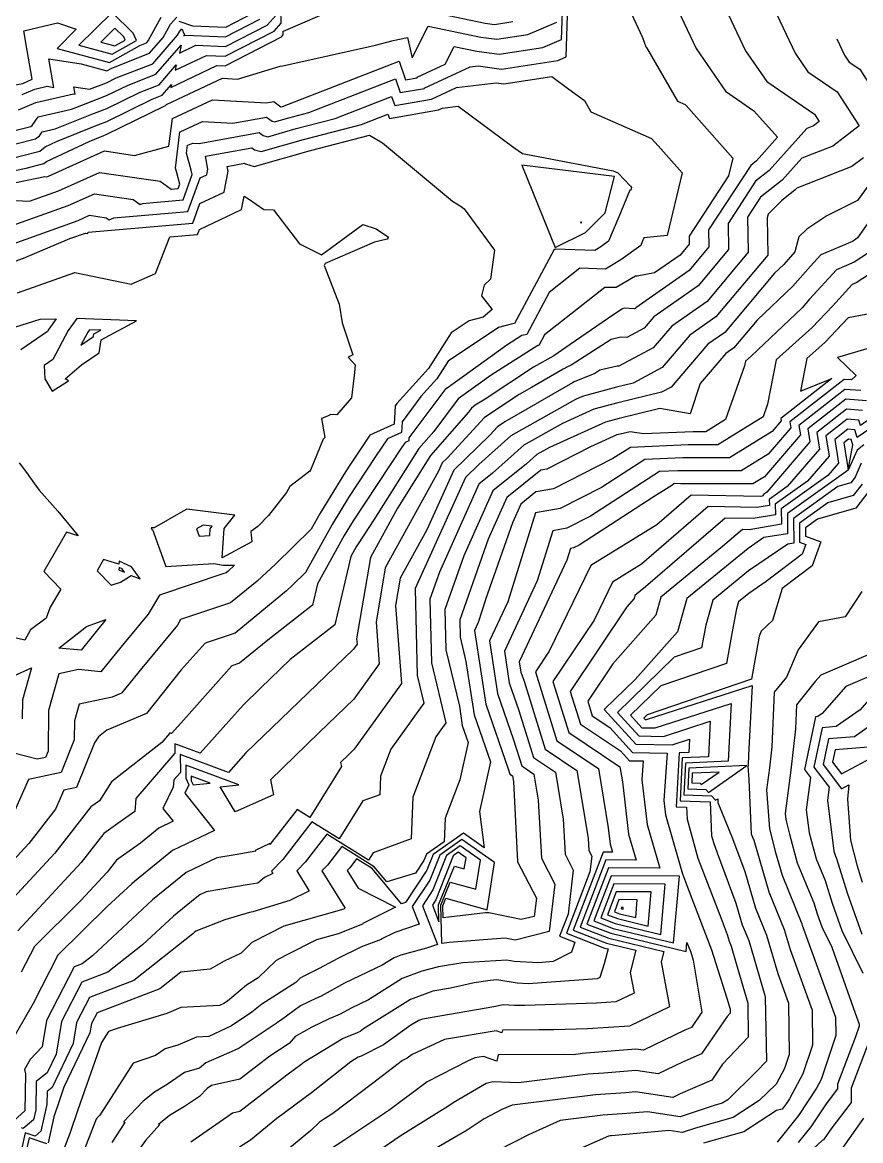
# Model space of a CAD drawing. Header units: metres. Extents: x 706150 to 707002, y 953723 to 954386.
# Drawn here: x 706434.2 to 706557.2, y 953989.9 to 954154 of the extents above; entities that cross this region are included whole.
import ezdxf

# ---------------------------------------------------------------- set-up
doc = ezdxf.new("R2010")
doc.units = ezdxf.units.M

msp = doc.modelspace()

# ---------------------------------------------------------------- linework, layer by layer
at = {"layer": 'CONTOUR_100'}
msp.add_polyline3d([(706561.7685, 954062.6232, 100), (706551.405, 954058.2179, 100), (706550.5706, 954057.2578, 100), (706547.8033, 954053.8657, 100), (706547.647, 954050.3299, 100), (706546.9767, 954044.2333, 100), (706546.1691, 954037.8825, 100), (706546.2286, 954037.0297, 100), (706546.7811, 954034.8606, 100), (706547.9088, 954030.6529, 100), (706550.3371, 954024.7748, 100), (706550.8376, 954023.1822, 100), (706551.5177, 954021.2676, 100), (706553.0011, 954018.2649, 100), (706556.4252, 954008.6036, 100), (706557.01, 954006.9936, 100), (706557.0138, 954006.7005, 100), (706556.4831, 954005.1174, 100), (706553.8096, 953998.1691, 100), (706553.8076, 953997.4944, 100), (706552.1462, 953995.2964, 100), (706549.9097, 953991.9233, 100), (706548.0526, 953989.6063, 100)], dxfattribs=at)
at = {"layer": 'CONTOUR_101'}
for points in [[(706561.6572, 954059.3621, 101), (706555.0309, 954056.5454, 101), (706551.5598, 954052.5515, 101), (706550.9507, 954052.1207, 101), (706550.5917, 954052.092, 101), (706548.9671, 954044.345, 101), (706549.8554, 954043.1767, 101), (706549.2212, 954038.4285, 101), (706549.6594, 954035.0623, 101), (706550.6879, 954031.2247, 101), (706552.0028, 954028.0417, 101), (706553.0457, 954024.7233, 101), (706554.4628, 954020.734, 101), (706557.5537, 954014.4775, 101)], [(706558.4445, 954004.3902, 101), (706555.8345, 953997.6069, 101), (706555.8283, 953995.4779, 101), (706552.8715, 953991.5661, 101), (706551.7857, 953990.0286, 101), (706551.5962, 953989.9221, 101), (706550.2465, 953988.6708, 101)]]:
    msp.add_polyline3d(points, dxfattribs=at)
at = {"layer": 'CONTOUR_102'}
for points in [[(706558.6568, 954054.873, 102), (706557.1433, 954053.1316, 102), (706553.6272, 954050.6442, 102), (706551.5544, 954050.4786, 102), (706550.3438, 954044.7055, 102), (706552.5949, 954041.7445, 102), (706552.3397, 954039.8336, 102), (706553.3094, 954032.3847, 102), (706553.467, 954031.7965, 102), (706553.6685, 954031.3087, 102), (706555.2537, 954026.2645, 102), (706557.4078, 954020.2003, 102)], [(706557.66, 953993.1688, 102), (706553.7986, 953987.7011, 102)]]:
    msp.add_polyline3d(points, dxfattribs=at)
at = {"layer": 'CONTOUR_103'}
msp.add_polyline3d([(706561.2102, 954052.6386, 103), (706556.3037, 954049.1677, 103), (706552.5171, 954048.8653, 103), (706551.7204, 954045.0661, 103), (706554.4298, 954041.5023, 103), (706555.5127, 954042.0797, 103), (706555.2764, 954040.0089, 103), (706555.7506, 954033.9934, 103), (706556.6541, 954030.3759, 103), (706557.4618, 954027.8057, 103)], dxfattribs=at)
at = {"layer": 'CONTOUR_104'}
msp.add_polyline3d([(706558.9803, 954047.6912, 104), (706553.4798, 954047.2519, 104), (706553.097, 954045.4266, 104), (706554.3988, 954043.7144, 104), (706558.7983, 954046.0605, 104)], dxfattribs=at)
at = {"layer": 'CONTOUR_74'}
for points in [[(706432.3286, 954109.0324, 74), (706436.817, 954110.4165, 74), (706439.1748, 954110.4892, 74), (706438.0781, 954108.9606, 74)], [(706438.0781, 954108.9606, 74), (706437.8912, 954108.6099, 74), (706433.9632, 954105.9397, 74)], [(706433.7147, 954089.332, 74), (706434.7925, 954087.9237, 74), (706435.9648, 954086.2495, 74), (706436.6831, 954085.3404, 74), (706439.4266, 954082.2784, 74), (706442.38, 954078.6521, 74), (706440.6966, 954079.1615, 74), (706437.3295, 954073.3954, 74), (706439.8622, 954070.8278, 74), (706438.2918, 954068.1851, 74), (706437.6768, 954066.5407, 74), (706435.3726, 954064.8531, 74), (706434.574, 954063.3214, 74), (706430.8693, 954064.1867, 74)], [(706439.5306, 954062.1771, 74), (706441.5811, 954063.7396, 74), (706443.5957, 954065.3557, 74), (706446.4606, 954066.3484, 74), (706442.8148, 954061.8514, 74), (706439.5306, 954062.1771, 74)], [(706432.9713, 954058.0747, 74), (706435.5475, 954059.2649, 74), (706434.2093, 954054.5897, 74), (706434.1882, 954051.7992, 74)]]:
    msp.add_polyline3d(points, dxfattribs=at)
at = {"layer": 'CONTOUR_75'}
for points in [[(706433.4945, 954114.2829, 75), (706441.9226, 954117.2684, 75), (706450.1682, 954115.5538, 75), (706453.7153, 954117.1437, 75), (706455.8407, 954122.4895, 75), (706459.9131, 954122.8412, 75), (706460.1885, 954123.5963, 75), (706466.3747, 954126.5382, 75), (706466.3792, 954126.5432, 75), (706466.7405, 954128.4941, 75), (706467.4082, 954128.0791, 75), (706469.6445, 954126.5068, 75), (706471.055, 954126.4698, 75), (706474.8493, 954121.4936, 75), (706478.0863, 954119.8827, 75), (706484.1599, 954124.3105, 75), (706486.1251, 954123.6681, 75), (706487.9336, 954122.4639, 75), (706487.7136, 954122.1693, 75), (706485.8798, 954121.7165, 75), (706478.6471, 954118.6, 75), (706478.4959, 954118.303, 75), (706480.7009, 954112.6108, 75), (706481.1259, 954109.878, 75), (706482.6782, 954105.1807, 75), (706482.0251, 954104.8505, 75), (706483.0433, 954103.7348, 75), (706482.9364, 954102.6278, 75), (706482.4904, 954098.8974, 75), (706480.3578, 954096.3959, 75), (706479.4779, 954096.4214, 75), (706478.9736, 954096.2129, 75), (706478.077, 954095.8627, 75), (706478.6057, 954093.0542, 75), (706478.3348, 954092.8018, 75), (706476.4939, 954088.2706, 75), (706476.4118, 954088.1448, 75), (706476.4135, 954088.141, 75), (706476.3992, 954088.1275, 75), (706476.3888, 954088.1279, 75), (706473.4626, 954085.8994, 75), (706472.9417, 954084.9807, 75), (706470.3184, 954081.6209, 75), (706468.7576, 954080.0034, 75), (706467.73, 954079.2977, 75), (706467.8799, 954077.7725, 75), (706463.4996, 954075.3893, 75), (706463.7923, 954079.7098, 75), (706465.4051, 954081.6682, 75), (706458.3288, 954082.5567, 75), (706457.7777, 954082.2443, 75), (706453.5208, 954079.7963, 75), (706453.1067, 954079.8307, 75), (706453.1911, 954079.55, 75), (706453.2624, 954079.5768, 75), (706453.283, 954079.5466, 75), (706455.262, 954074.1275, 75), (706462.298, 954074.5828, 75), (706463.6463, 954074.327, 75), (706465.3353, 954074.337, 75), (706464.3855, 954073.4474, 75), (706464.1016, 954073.2138, 75), (706463.7698, 954073.1045, 75), (706454.326, 954069.9132, 75), (706452.6711, 954067.1542, 75), (706448.637, 954062.2931, 75), (706445.7126, 954058.6859, 75), (706442.4163, 954059.0128, 75), (706439.5635, 954058.4106, 75), (706438.0243, 954053.0331, 75), (706437.9788, 954047.0211, 75), (706437.6144, 954046.121, 75), (706436.3854, 954045.8549, 75), (706432.9637, 954046.7531, 75)], [(706440.9329, 954108.7456, 75), (706438.6783, 954104.5154, 75), (706437.3956, 954103.6434, 75), (706437.4818, 954101.6902, 75), (706438.5632, 954099.8906, 75), (706440.9681, 954101.3789, 75), (706440.4983, 954101.6825, 75), (706442.8789, 954103.7138, 75), (706445.4699, 954105.4965, 75), (706445.7694, 954107.3824, 75), (706450.9292, 954110.1659, 75), (706442.2015, 954110.5138, 75), (706440.9329, 954108.7456, 75)], [(706445.1678, 954073.5278, 75), (706447.2498, 954071.4171, 75), (706448.6109, 954071.8555, 75), (706450.1676, 954072.8066, 75), (706451.4856, 954072.3113, 75), (706450.2051, 954074.078, 75), (706448.3963, 954074.9078, 75), (706448.3389, 954074.4876, 75), (706446.1203, 954075.159, 75), (706445.1678, 954073.5278, 75)]]:
    msp.add_polyline3d(points, dxfattribs=at)
at = {"layer": 'CONTOUR_76'}
for points in [[(706427.6507, 954116.9851, 76), (706434.3736, 954119.3872, 76), (706441.1891, 954122.2552, 76), (706443.4437, 954123.0538, 76), (706443.6873, 954123.0032, 76), (706443.7922, 954123.0501, 76), (706443.855, 954123.2081, 76), (706459.202, 954124.5335, 76), (706460.2399, 954127.379, 76), (706463.8125, 954129.078, 76), (706463.831, 954129.0989, 76), (706464.393, 954132.1338, 76), (706464.2638, 954132.8372, 76), (706466.8245, 954133.3045, 76), (706466.9632, 954133.2011, 76), (706468.2422, 954132.8515, 76), (706476.5011, 954135.1997, 76), (706485.1668, 954137.4376, 76), (706487.0519, 954136.3076, 76), (706497.3214, 954127.7289, 76), (706498.6061, 954126.979, 76), (706499.0456, 954126.6302, 76), (706503.4682, 954120.5452, 76), (706502.8834, 954116.2803, 76), (706501.9749, 954115.4343, 76), (706501.5749, 954113.8446, 76), (706503.1504, 954111.857, 76), (706501.8316, 954110.719, 76), (706499.762, 954110.1954, 76), (706497.1417, 954108.4432, 76), (706493.822, 954103.2017, 76), (706489.1673, 954098.071, 76), (706488.9122, 954097.7303, 76), (706488.7712, 954095.0395, 76), (706485.2175, 954093.4132, 76), (706482.1847, 954088.8685, 76), (706481.3699, 954087.6368, 76), (706477.8826, 954081.9439, 76), (706476.5881, 954079.5966, 76), (706471.3409, 954074.5026, 76), (706468.6764, 954072.0069, 76), (706464.7612, 954068.7861, 76), (706460.1864, 954067.2798, 76), (706457.4308, 954066.3486, 76), (706456.948, 954065.5436, 76), (706451.7197, 954059.2435, 76), (706448.772, 954055.5612, 76), (706447.3769, 954054.9699, 76), (706442.5474, 954053.9505, 76), (706441.8393, 954051.4764, 76), (706441.8184, 954048.7105, 76), (706439.8798, 954043.922, 76), (706435.0978, 954042.887, 76), (706431.9432, 954035.7036, 76)], [(706443.7877, 954108.5306, 76), (706442.7658, 954106.6132, 76), (706444.6525, 954107.9113, 76), (706444.7096, 954108.2708, 76), (706445.6931, 954108.8013, 76), (706444.0295, 954108.8677, 76), (706443.7877, 954108.5306, 76)], [(706462.079, 954080.0411, 76), (706460.7362, 954080.2097, 76), (706460.6316, 954080.1504, 76), (706459.7722, 954079.6562, 76), (706460.1542, 954078.6102, 76), (706461.708, 954078.7107, 76), (706461.7729, 954079.6695, 76), (706462.079, 954080.0411, 76)], [(706448.3841, 954073.9835, 76), (706448.3369, 954073.6377, 76), (706449.1666, 954073.3259, 76), (706448.8423, 954073.7733, 76), (706448.3841, 954073.9835, 76)]]:
    msp.add_polyline3d(points, dxfattribs=at)
at = {"layer": 'CONTOUR_77'}
for points in [[(706430.1893, 954120.5727, 77), (706442.3728, 954124.9258, 77), (706444.0483, 954125.6774, 77), (706446.5051, 954125.3141, 77), (706446.9572, 954124.9944, 77), (706447.6079, 954125.2859, 77), (706458.4909, 954126.2257, 77), (706460.2912, 954131.1617, 77), (706461.2503, 954131.6179, 77), (706461.2828, 954131.6546, 77), (706461.431, 954132.455, 77), (706461.0876, 954134.3242, 77), (706467.8928, 954135.5662, 77), (706468.2613, 954135.2915, 77), (706469.2239, 954135.0284, 77), (706475.4394, 954136.7956, 77), (706483.9471, 954138.9927, 77), (706487.8435, 954140.5116, 77), (706488.0558, 954139.8918, 77), (706495.2891, 954141.1325, 77), (706495.2876, 954141.1359, 77), (706495.8768, 954141.4102, 77), (706498.1369, 954141.6679, 77), (706506.344, 954135.6351, 77), (706507.5757, 954134.7286, 77), (706520.911, 954132.1972, 77), (706521.572, 954131.9046, 77), (706523.4269, 954129.9547, 77), (706523.5875, 954129.7733, 77), (706523.4877, 954129.3511, 77), (706523.3303, 954129.3359, 77), (706521.7345, 954125.4284, 77), (706520.2422, 954121.8715, 77), (706519.0944, 954121.035, 77), (706518.2282, 954120.5151, 77), (706512.378, 954120.6795, 77), (706512.1908, 954120.5321, 77), (706506.4308, 954109.8169, 77), (706505.9202, 954109.6882, 77), (706504.0875, 954109.2245, 77), (706496.7089, 954104.2907, 77), (706495.0375, 954101.6517, 77), (706492.6939, 954099.0685, 77), (706489.9206, 954095.3637, 77), (706489.8394, 954093.8141, 77), (706487.7927, 954092.8775, 77), (706486.0462, 954090.2601, 77), (706482.0684, 954084.247, 77), (706479.6541, 954080.3058, 77), (706475.7614, 954073.2469, 77), (706473.9082, 954071.4479, 77), (706472.9672, 954070.5665, 77), (706465.4208, 954064.3585, 77), (706461.0183, 954062.9089, 77), (706457.5277, 954058.9843, 77), (706452.4011, 954052.5799, 77), (706446.5747, 954050.1108, 77), (706445.3748, 954049.17, 77), (706444.8006, 954048.2825, 77), (706442.1451, 954041.7231, 77), (706440.2987, 954041.3235, 77), (706439.0806, 954038.5498, 77), (706435.1447, 954033.4902, 77), (706431.1391, 954029.1637, 77)], [(706521.1133, 954131.3567, 77), (706507.5212, 954133.0333, 77), (706512.3833, 954120.9547, 77), (706516.8278, 954123.167, 77), (706519.7332, 954126.0577, 77), (706521.1133, 954131.3567, 77)]]:
    msp.add_polyline3d(points, dxfattribs=at)
at = {"layer": 'CONTOUR_78'}
for points in [[(706432.728, 954124.1603, 78), (706440.926, 954127.0894, 78), (706444.7908, 954128.8231, 78), (706450.4578, 954127.985, 78), (706451.5008, 954127.2476, 78), (706451.855, 954127.4063, 78), (706457.7797, 954127.9179, 78), (706459.1395, 954131.6462, 78), (706458.9694, 954132.2949, 78), (706458.303, 954134.7813, 78), (706458.4519, 954135.9571, 78), (706458.478, 954135.9433, 78), (706459.1945, 954136.2759, 78), (706460.1566, 954136.2211, 78), (706468.9611, 954137.8278, 78), (706469.5595, 954137.3819, 78), (706470.2056, 954137.2052, 78), (706474.3778, 954138.3915, 78), (706480.0885, 954139.8663, 78), (706488.3902, 954143.1024, 78), (706488.8425, 954141.7818, 78), (706494.2427, 954142.7082, 78), (706494.2336, 954142.7292, 78), (706497.8912, 954144.4318, 78), (706503.7103, 954145.0954, 78), (706504.859, 954144.942, 78), (706511.9059, 954146.0217, 78), (706514.4183, 954144.1755, 78), (706516.6772, 954142.5214, 78), (706517.6474, 954140.8484, 78), (706526.5292, 954136.9164, 78), (706527.5205, 954135.8743, 78), (706531.0203, 954131.9208, 78), (706528.8453, 954122.7215, 78), (706525.4151, 954122.389, 78), (706525.1719, 954121.7936, 78), (706524.9445, 954121.2515, 78), (706522.011, 954119.1134, 78), (706519.7968, 954117.7845, 78), (706516.0361, 954117.8902, 78), (706511.5138, 954114.3299, 78), (706508.2206, 954108.2037, 78), (706507.4814, 954108.0174, 78), (706505.2947, 954106.6331, 78), (706496.5624, 954100.3296, 78), (706496.2761, 954100.1381, 78), (706496.253, 954100.1017, 78), (706496.2206, 954100.066, 78), (706490.929, 954092.9972, 78), (706490.9076, 954092.5887, 78), (706490.368, 954092.3418, 78), (706489.9076, 954091.6518, 78), (706482.7669, 954080.8572, 78), (706481.4256, 954078.6676, 78), (706477.5294, 954071.6024, 78), (706476.7911, 954068.4747, 78), (706470.2152, 954063.3323, 78), (706466.0805, 954059.9308, 78), (706464.9439, 954059.5566, 78), (706457.8993, 954051.6361, 78), (706456.0812, 954049.6117, 78), (706455.773, 954049.7257, 78), (706455.7735, 954049.6109, 78), (706454.658, 954048.3126, 78), (706447.3008, 954042.5442, 78), (706445.4995, 954039.7599, 78), (706444.2674, 954038.8885, 78), (706438.9773, 954032.0881, 78), (706431.6085, 954024.1289, 78)], [(706516.2701, 954124.663, 78), (706516.1036, 954124.6835, 78), (706516.1631, 954124.5356, 78), (706516.2176, 954124.5627, 78), (706516.2532, 954124.5981, 78), (706516.2701, 954124.663, 78)]]:
    msp.add_polyline3d(points, dxfattribs=at)
at = {"layer": 'CONTOUR_79'}
for points in [[(706521.6558, 954159.4656, 79), (706525.2234, 954151.7534, 79), (706525.6843, 954150.3729, 79), (706525.778, 954150.3043, 79), (706530.3413, 954142.4352, 79), (706531.4863, 954141.9282, 79), (706531.6141, 954141.7939, 79), (706538.4531, 954134.0684, 79), (706537.8408, 954131.4785, 79), (706532.0521, 954122.5984, 79), (706532.0691, 954121.4532, 79), (706530.724, 954119.8455, 79), (706526.9606, 954117.2058, 79), (706524.435, 954116.752, 79), (706524.1947, 954116.752, 79), (706521.3654, 954115.0539, 79), (706519.6942, 954115.1009, 79), (706510.8368, 954108.1277, 79), (706510.0104, 954106.5904, 79), (706509.8249, 954106.5437, 79), (706502.9855, 954102.2143, 79), (706498.1695, 954098.7378, 79), (706494.5632, 954093.9688, 79), (706492.3867, 954091.4671, 79), (706485.7841, 954080.9726, 79), (706483.4654, 954077.4674, 79), (706483.1971, 954077.0295, 79), (706482.4179, 954075.6165, 79), (706480.0534, 954065.5995, 79), (706473.4964, 954060.4719, 79), (706469.1252, 954056.2697, 79), (706466.587, 954053.8068, 79), (706460.2701, 954046.7733, 79), (706456.5756, 954048.1399, 79), (706456.5814, 954046.7637, 79), (706450.8679, 954040.1144, 79), (706450.7004, 954038.1964, 79), (706448.5684, 954036.6886, 79), (706446.1473, 954034.9762, 79), (706442.81, 954030.6861, 79), (706433.5369, 954020.6701, 79)], [(706429.9959, 954127.9836, 79), (706435.2666, 954127.7479, 79), (706439.4792, 954129.2531, 79), (706445.5333, 954131.9688, 79), (706454.4106, 954130.656, 79), (706456.0445, 954129.5008, 79), (706456.1022, 954129.5267, 79), (706457.0686, 954129.6102, 79), (706457.2904, 954130.2183, 79), (706456.8516, 954131.892, 79), (706456.6605, 954132.6051, 79), (706457.3331, 954137.9166, 79), (706457.35, 954137.9077, 79), (706460.657, 954139.4427, 79), (706465.0974, 954139.1895, 79), (706470.0294, 954140.0895, 79), (706470.8576, 954139.4722, 79), (706471.1873, 954139.3821, 79), (706473.3161, 954139.9874, 79), (706476.2299, 954140.7399, 79), (706488.9369, 954145.6932, 79), (706489.6291, 954143.6719, 79), (706493.1963, 954144.2838, 79), (706493.1795, 954144.3224, 79), (706499.9056, 954147.4534, 79), (706501.0709, 954147.5863, 79), (706504.5169, 954147.126, 79), (706512.78, 954148.3921, 79), (706514.0123, 954148.9116, 79), (706514.3038, 954158.1412, 79)]]:
    msp.add_polyline3d(points, dxfattribs=at)
at = {"layer": 'CONTOUR_80'}
for points in [[(706525.9822, 954165.138, 80), (706533.0742, 954150.1369, 80), (706537.3779, 954143.8819, 80), (706541.5713, 954141.0204, 80), (706545.0148, 954137.1361, 80), (706541.9252, 954133.6608, 80), (706541.089, 954133.002, 80), (706534.9116, 954123.5256, 80), (706534.9485, 954121.0504, 80), (706532.0412, 954117.5754, 80), (706524.2485, 954112.1095, 80), (706524.1685, 954112.0166, 80), (706524.022, 954111.9379, 80), (706522.5184, 954112.0219, 80), (706522.2852, 954111.9671, 80), (706520.8576, 954111.0401, 80), (706514.5949, 954106.7286, 80), (706512.1758, 954105.0645, 80), (706509.2072, 954103.3786, 80), (706502.1109, 954098.7035, 80), (706500.6764, 954097.7954, 80), (706500.0961, 954097.3765, 80), (706499.6615, 954096.8019, 80), (706494.095, 954090.4035, 80), (706489.2485, 954082.7002, 80), (706485.2764, 954075.4717, 80), (706483.2528, 954063.5489, 80), (706483.3159, 954062.7242, 80), (706482.8173, 954062.0295, 80), (706473.4429, 954053.0177, 80), (706467.0119, 954046.7774, 80), (706464.4591, 954043.935, 80), (706457.3782, 954046.554, 80), (706457.3892, 954043.9166, 80), (706456.441, 954042.813, 80), (706456.3473, 954041.74, 80), (706454.8354, 954038.6378, 80), (706456.3421, 954036.7523, 80), (706454.2103, 954035.7371, 80), (706451.5305, 954033.5416, 80), (706449.0316, 954031.7742, 80), (706448.0272, 954031.0638, 80), (706446.6426, 954029.284, 80), (706442.7956, 954025.1288, 80), (706435.9747, 954018.4006, 80), (706434.0319, 954014.5924, 80)], [(706424.6745, 954128.7083, 80), (706437.5211, 954131.3482, 80), (706437.8053, 954131.3355, 80), (706438.0325, 954131.4167, 80), (706446.2759, 954135.1144, 80), (706450.6424, 954134.4687, 80), (706455.6973, 954135.7937, 80), (706456.2143, 954139.8762, 80), (706456.222, 954139.8721, 80), (706462.1195, 954142.6095, 80), (706470.0382, 954142.1578, 80), (706471.0977, 954142.3512, 80), (706472.1557, 954141.5626, 80), (706472.169, 954141.559, 80), (706472.2544, 954141.5833, 80), (706472.3713, 954141.6135, 80), (706489.4835, 954148.2841, 80), (706490.4158, 954145.562, 80), (706492.1499, 954145.8594, 80), (706492.1255, 954145.9157, 80), (706496.2277, 954147.8253, 80), (706497.5656, 954150.4482, 80), (706500.8741, 954149.7509, 80), (706504.1748, 954149.3101, 80), (706510.5743, 954150.2906, 80), (706513.3337, 954151.4538, 80), (706513.5503, 954158.313, 80)]]:
    msp.add_polyline3d(points, dxfattribs=at)
at = {"layer": 'CONTOUR_81'}
for points in [[(706535.2281, 954160.6064, 81), (706540.3335, 954149.8073, 81), (706543.4317, 954145.3043, 81), (706550.4315, 954140.5279, 81), (706551.1315, 954139.4419, 81), (706550.2922, 954138.7939, 81), (706549.3093, 954138.4103, 81), (706543.82, 954132.2358, 81), (706541.8148, 954130.6559, 81), (706537.7712, 954124.4529, 81), (706537.8279, 954120.6476, 81), (706533.3583, 954115.3053, 81), (706526.8902, 954110.7685, 81), (706525.4773, 954109.1258, 81), (706522.8884, 954107.7367, 81), (706522.011, 954107.7857, 81), (706520.6126, 954107.4571, 81), (706514.7612, 954103.6576, 81), (706514.217, 954103.4303, 81), (706513.5829, 954103.0812, 81), (706508.9412, 954100.4084, 81), (706507.0978, 954099.3615, 81), (706502.0185, 954096.0152, 81), (706496.5339, 954090.0497, 81), (706495.8041, 954089.3397, 81), (706495.2551, 954088.1294, 81), (706487.4584, 954073.9406, 81), (706486.1095, 954065.9934, 81), (706486.5796, 954059.8477, 81), (706482.8641, 954054.6718, 81), (706477.7607, 954049.7658, 81), (706470.6141, 954042.8311, 81), (706471.0528, 954040.6326, 81), (706465.428, 954038.1548, 81), (706463.2067, 954041.8014, 81), (706465.9516, 954042.094, 81), (706458.1808, 954044.9682, 81), (706458.1888, 954043.0612, 81), (706458.6232, 954042.0991, 81), (706458.0214, 954040.8642, 81), (706462.3762, 954035.4145, 81), (706456.2145, 954032.4801, 81), (706450.6578, 954027.9277, 81), (706450.2494, 954027.5949, 81), (706446.6492, 954024.2558, 81), (706439.3836, 954017.089, 81), (706435.7746, 954010.0147, 81), (706434.6721, 954008.0526, 81), (706432.0082, 954003.478, 81)], [(706424.7063, 954130.533, 81), (706434.7621, 954132.5994, 81), (706437.3729, 954133.2544, 81), (706437.7616, 954133.5674, 81), (706443.983, 954136.5185, 81), (706446.1373, 954137.3918, 81), (706446.6028, 954137.5689, 81), (706454.9959, 954141.6911, 81), (706455.1974, 954141.7693, 81), (706455.3798, 954141.9801, 81), (706455.3679, 954141.9224, 81), (706458.6988, 954143.5097, 81), (706463.5819, 954145.7763, 81), (706465.771, 954145.6514, 81), (706472.037, 954147.5421, 81), (706472.445, 954147.5973, 81), (706486.0338, 954150.6518, 81), (706488.6158, 954151.3276, 81), (706490.7183, 954151.7607, 81), (706491.4025, 954148.7905, 81), (706493.7709, 954153.434, 81), (706501.4931, 954151.8066, 81), (706503.8327, 954151.4941, 81), (706508.3686, 954152.1891, 81), (706512.6551, 954153.996, 81)]]:
    msp.add_polyline3d(points, dxfattribs=at)
at = {"layer": 'CONTOUR_82'}
for points in [[(706431.3814, 954133.7229, 82), (706436.7609, 954135.0725, 82), (706437.5618, 954135.7173, 82), (706439.2066, 954136.4975, 82), (706445.2779, 954138.9588, 82), (706446.5898, 954139.4577, 82), (706453.239, 954142.7235, 82), (706454.7322, 954143.3033, 82), (706456.0837, 954144.8654, 82), (706455.9956, 954144.4378, 82), (706462.7543, 954147.6585, 82), (706463.9498, 954147.6118, 82), (706472.2148, 954151.8405, 82), (706472.4891, 954152.1454, 82), (706472.469, 954152.7057, 82), (706472.5073, 954152.6939, 82), (706480.6885, 954156.1901, 82)], [(706544.474, 954156.0747, 82), (706547.5928, 954149.4776, 82), (706549.4855, 954146.7268, 82), (706553.7616, 954143.8088, 82), (706556.9917, 954138.7984, 82), (706553.1192, 954135.8083, 82), (706548.5842, 954134.0382, 82), (706545.7148, 954130.8107, 82), (706542.5405, 954128.3098, 82), (706540.6307, 954125.3801, 82), (706540.7073, 954120.2448, 82), (706534.6754, 954113.0352, 82), (706529.5318, 954109.4275, 82), (706526.7861, 954106.235, 82), (706521.7548, 954103.5355, 82), (706521.5036, 954103.5496, 82), (706518.94, 954102.9472, 82), (706518.2057, 954102.4704, 82), (706515.1991, 954101.2142, 82), (706514.9328, 954101.0676, 82), (706505.3688, 954095.5605, 82), (706504.9884, 954095.3444, 82), (706503.9403, 954094.6539, 82), (706502.8086, 954093.423, 82), (706497.5171, 954088.2757, 82), (706493.5367, 954079.5004, 82), (706489.6403, 954072.4095, 82), (706488.9662, 954068.4379, 82), (706489.8433, 954056.9713, 82), (706482.9109, 954047.314, 82), (706482.0785, 954046.5138, 82), (706480.9128, 954045.3827, 82), (706481.0277, 954044.8068, 82), (706476.3686, 954037.332, 82), (706474.5246, 954038.4847, 82), (706470.5379, 954033.3543, 82), (706470.531, 954033.4836, 82), (706468.384, 954032.4483, 82), (706468.4457, 954032.3501, 82), (706465.4521, 954031.8373, 82), (706462.7526, 954031.3823, 82), (706458.2188, 954029.2232, 82), (706455.1177, 954026.6825, 82), (706453.3057, 954025.2061, 82), (706444.487, 954017.0271, 82), (706442.9619, 954015.8189, 82), (706441.8107, 954015.3807, 82), (706437.7345, 954007.5352, 82), (706437.1024, 954003.6407, 82), (706435.3648, 954001.8028, 82), (706434.5035, 954000.3238, 82), (706434.637, 953999.6922, 82), (706434.5493, 953994.2437, 82), (706432.9889, 953992.843, 82)], [(706495.5682, 954155.2414, 82), (706502.1122, 954153.8622, 82), (706503.4906, 954153.6781, 82), (706506.163, 954154.0876, 82)], [(706458.9863, 954042.7006, 82), (706459.2627, 954042.0885, 82), (706461.7614, 954042.3548, 82), (706458.9834, 954043.3824, 82), (706458.9863, 954042.7006, 82)]]:
    msp.add_polyline3d(points, dxfattribs=at)
at = {"layer": 'CONTOUR_83'}
for points in [[(706428.0008, 954134.8463, 83), (706436.1489, 954136.8905, 83), (706436.7187, 954137.3492, 83), (706437.1117, 954137.9079, 83), (706439.0201, 954138.3373, 83), (706444.4184, 954140.5257, 83), (706446.5767, 954141.3466, 83), (706451.4821, 954143.7559, 83), (706454.267, 954144.8372, 83), (706456.7875, 954147.7507, 83), (706456.6233, 954146.9532, 83), (706461.2113, 954149.1396, 83), (706463.9758, 954149.0316, 83), (706471.168, 954152.7114, 83), (706472.1877, 954153.8447, 83), (706472.1129, 954155.9277, 83)], [(706553.7198, 954151.543, 83), (706554.8522, 954149.1479, 83), (706555.5393, 954148.1492, 83), (706557.0918, 954147.0898, 83), (706558.6116, 954144.7323, 83)], [(706557.6224, 954134.117, 83), (706555.9461, 954132.8227, 83), (706547.859, 954129.6662, 83), (706547.6096, 954129.3857, 83), (706545.6026, 954127.8044, 83), (706543.6633, 954125.8573, 83), (706543.5054, 954125.2887, 83), (706543.5867, 954119.8421, 83), (706535.9925, 954110.7651, 83), (706532.1735, 954108.0865, 83), (706528.0948, 954103.3443, 83), (706523.8164, 954101.0487, 83), (706521.4068, 954100.4723, 83), (706516.3768, 954099.0895, 83), (706515.3832, 954098.6404, 83), (706505.8622, 954093.293, 83), (706501.1899, 954089.1179, 83), (706499.2301, 954087.2116, 83), (706491.8447, 954070.9297, 83), (706491.8236, 954070.8824, 83), (706491.8222, 954070.8785, 83), (706492.1174, 954058.159, 83), (706493.1058, 954054.0923, 83), (706488.2548, 954047.3346, 83), (706486.7483, 954043.3871, 83), (706486.6421, 954040.657, 83), (706484.1554, 954039.7542, 83), (706480.6845, 954034.1858, 83), (706476.7061, 954036.6729, 83), (706472.4108, 954031.1454, 83), (706470.777, 954029.4438, 83), (706470.9802, 954029.1145, 83), (706470.978, 954029.1019, 83), (706469.7309, 954028.4979, 83), (706468.7533, 954027.6977, 83), (706467.5021, 954027.4834, 83), (706461.1669, 954026.4157, 83), (706460.2231, 954025.9663, 83), (706459.5775, 954025.4374, 83), (706456.3621, 954022.8173, 83), (706451.846, 954018.6288, 83), (706446.7658, 954014.6043, 83), (706442.9311, 954013.1445, 83), (706439.9349, 954007.3775, 83), (706439.16, 954002.6035, 83), (706437.8503, 953999.8604, 83), (706436.2341, 953998.5858, 83), (706436.178, 953994.3926, 83), (706435.8572, 953992.9452, 83), (706434.3372, 953991.693, 83), (706434.0496, 953991.7879, 83)]]:
    msp.add_polyline3d(points, dxfattribs=at)
at = {"layer": 'CONTOUR_84'}
for points in [[(706425.0683, 954136.1072, 84), (706435.4621, 954138.7077, 84), (706435.615, 954138.8333, 84), (706436.5211, 954140.1212, 84), (706441.4087, 954141.221, 84), (706443.559, 954142.0927, 84), (706446.5637, 954143.2355, 84), (706449.7252, 954144.7883, 84), (706453.8018, 954146.3712, 84), (706457.4914, 954150.636, 84), (706457.251, 954149.4686, 84), (706459.6684, 954150.6206, 84), (706464.0018, 954150.4513, 84), (706470.1212, 954153.5822, 84), (706471.8863, 954155.5441, 84)], [(706558.4126, 954130.1188, 84), (706556.7822, 954127.8205, 84), (706552.2551, 954125.6067, 84), (706549.3071, 954123.6387, 84), (706548.171, 954122.4981, 84), (706547.5638, 954120.3107, 84), (706545.9313, 954118.4687, 84), (706544.5726, 954117.1762, 84), (706537.3096, 954108.495, 84), (706534.8152, 954106.7454, 84), (706529.4036, 954100.4535, 84), (706528.0187, 954099.7105, 84), (706521.5852, 954098.1716, 84), (706518.0675, 954097.2045, 84), (706513.4752, 954095.1286, 84), (706507.7841, 954091.9322, 84), (706503.186, 954087.8234, 84), (706501.1772, 954086.2085, 84), (706495.3992, 954073.2995, 84), (706494.01, 954069.3497, 84), (706494.2265, 954060.0247, 84), (706496.3681, 954051.2127, 84), (706494.8812, 954049.1414, 84), (706491.5033, 954040.2907, 84), (706491.2653, 954034.1696, 84), (706485.6898, 954032.1454, 84), (706485.0005, 954031.0396, 84), (706478.8876, 954034.861, 84), (706475.6865, 954030.7415, 84), (706474.4688, 954029.4734, 84), (706476.2448, 954026.5947, 84), (706476.2257, 954026.4852, 84), (706473.4754, 954025.153, 84), (706468.015, 954023.4444, 84), (706467.5377, 954023.3686, 84), (706463.8925, 954022.3065, 84), (706459.6444, 954020.6126, 84), (706459.4184, 954020.4285, 84), (706459.205, 954020.2306, 84), (706450.5698, 954013.3897, 84), (706444.0516, 954010.9083, 84), (706442.1352, 954007.2198, 84), (706441.6396, 954004.1664, 84), (706438.5554, 953997.7066, 84), (706437.8159, 953997.1234, 84), (706437.7902, 953995.2049, 84), (706436.918, 953991.2697, 84), (706436.0691, 953990.5703, 84), (706434.6153, 953991.0499, 84), (706433.5248, 953986.125, 84)]]:
    msp.add_polyline3d(points, dxfattribs=at)
at = {"layer": 'CONTOUR_85'}
for points in [[(706433.6298, 954141.1304, 85), (706436.1758, 954142.2079, 85), (706441.6928, 954143.5077, 85), (706441.9357, 954143.458, 85), (706441.7513, 954144.5202, 85), (706444.0325, 954144.1666, 85), (706446.5506, 954145.1244, 85), (706447.9684, 954145.8207, 85), (706453.3366, 954147.9052, 85), (706456.9734, 954152.109, 85), (706456.971, 954152.1102, 85), (706457.3013, 954152.7094, 85), (706457.5858, 954153.0156, 85), (706457.9375, 954152.27, 85), (706457.8786, 954151.984, 85), (706458.1254, 954152.1016, 85), (706464.0278, 954151.8711, 85), (706469.0744, 954154.4531, 85)], [(706560.5235, 954127.6929, 85), (706556.7565, 954122.3828, 85), (706556.4646, 954122.1273, 85), (706556.0083, 954121.8288, 85), (706551.3661, 954119.8495, 85), (706549.8876, 954118.2303, 85), (706547.2801, 954115.2879, 85), (706542.033, 954110.2963, 85), (706538.6267, 954106.2249, 85), (706537.4569, 954105.4044, 85), (706533.653, 954100.9817, 85), (706532.2039, 954096.5406, 85), (706527.7637, 954097.306, 85), (706521.7635, 954095.8708, 85), (706519.7582, 954095.3195, 85), (706511.5673, 954091.6167, 85), (706509.706, 954090.5714, 85), (706508.2021, 954089.2276, 85), (706503.2349, 954085.2342, 85), (706498.9749, 954075.7165, 85), (706496.1979, 954067.8208, 85), (706496.3355, 954061.8905, 85), (706498.345, 954053.6221, 85), (706498.7678, 954050.813, 85), (706499.6311, 954048.335, 85), (706498.418, 954042.8531, 85), (706496.2583, 954037.1944, 85), (706496.1249, 954033.7609, 85), (706493.4856, 954031.92, 85), (706493.1305, 954031.0078, 85), (706491.8768, 954029.1285, 85), (706487.6853, 954027.8547, 85), (706485.8453, 954030.0634, 85), (706481.0691, 954033.0491, 85), (706478.9621, 954030.3377, 85), (706478.1606, 954029.503, 85), (706481.5095, 954024.075, 85), (706481.5055, 954024.0521, 85), (706481.433, 954023.8745, 85), (706481.3764, 954023.8529, 85), (706472.5705, 954021.3611, 85), (706470.3551, 954020.2444, 85), (706467.8908, 954018.9436, 85), (706466.3281, 954017.4101, 85), (706463.8044, 954016.2077, 85), (706461.7457, 954015.0364, 85), (706457.4367, 954014.6016, 85), (706454.3737, 954012.1751, 85), (706445.1721, 954008.6721, 85), (706444.3356, 954007.0621, 85), (706444.1193, 954005.7293, 85), (706440.3087, 953997.7483, 85), (706439.5796, 953995.6912, 85), (706438.8195, 953993.3871, 85), (706437.9788, 953989.5942, 85)], [(706437.8009, 953989.4476, 85), (706435.181, 953990.3118, 85), (706434.2873, 953986.2757, 85)]]:
    msp.add_polyline3d(points, dxfattribs=at)
at = {"layer": 'CONTOUR_86'}
for points in [[(706434.1932, 954143.4188, 86), (706436.0249, 954144.1941, 86), (706437.8551, 954144.6253, 86), (706438.8163, 954144.4283, 86), (706438.0865, 954148.6331, 86), (706442.8156, 954147.9001, 86), (706446.612, 954146.8873, 86), (706447.3142, 954147.2813, 86), (706452.8713, 954149.4391, 86), (706454.86, 954151.7379, 86), (706454.8521, 954151.7419, 86), (706455.9438, 954153.7224, 86), (706456.8843, 954154.7347, 86)], [(706457.1498, 954154.1721, 86), (706459.147, 954153.4825, 86), (706464.0537, 954153.2908, 86), (706468.0276, 954155.324, 86)], [(706558.5355, 954120.261, 86), (706556.2778, 954118.7844, 86), (706553.6813, 954117.6772, 86), (706549.7334, 954113.3535, 86), (706548.6289, 954112.1072, 86), (706541.1382, 954104.9812, 86), (706540.3174, 954104.2453, 86), (706540.1855, 954103.563, 86), (706537.4003, 954095.6864, 86), (706534.5193, 954093.9186, 86), (706532.6402, 954093.9211, 86), (706525.3691, 954093.5864, 86), (706523.417, 954093.9229, 86), (706521.9419, 954093.57, 86), (706521.4488, 954093.4345, 86), (706517.5912, 954091.6906, 86), (706511.1471, 954088.4262, 86), (706510.2865, 954088.2685, 86), (706510.2789, 954088.2687, 86), (706505.2927, 954084.26, 86), (706502.5506, 954078.1336, 86), (706498.3857, 954066.292, 86), (706498.4446, 954063.7563, 86), (706499.3038, 954060.2208, 86), (706500.4843, 954052.3775, 86), (706502.8949, 954045.4585, 86), (706501.2911, 954038.2115, 86), (706501.9743, 954032.8735, 86), (706498.953, 954034.99, 86), (706494.4646, 954031.8594, 86), (706493.5711, 954029.5638, 86), (706490.4162, 954024.8344, 86), (706489.8328, 954024.6571, 86), (706485.5465, 954029.802, 86), (706483.2506, 954031.2372, 86), (706482.2377, 954029.9338, 86), (706481.8525, 954029.5326, 86), (706483.4655, 954026.9182, 86), (706488.9725, 954024.1302, 86), (706484.1874, 954021.7628, 86), (706484.1389, 954021.6438, 86), (706480.523, 954020.261, 86), (706477.3826, 954019.3724, 86), (706472.8347, 954017.0799, 86), (706471.4322, 954016.3396, 86), (706468.8085, 954013.7649, 86), (706467.116, 954012.6864, 86), (706464.3256, 954010.3799, 86), (706463.7692, 954010.011, 86), (706463.1517, 954009.7148, 86), (706457.4483, 954009.4121, 86), (706455.4036, 954008.5619, 86), (706448.1265, 954006.3347, 86), (706446.855, 954005.894, 86), (706445.8194, 954004.2865, 86), (706442.3232, 953994.422, 86), (706441.1748, 953990.941, 86), (706439.8463, 953987.5001, 86)]]:
    msp.add_polyline3d(points, dxfattribs=at)
at = {"layer": 'CONTOUR_87'}
for points in [[(706432.4562, 954144.6741, 87), (706434.2796, 954145.0252, 87), (706435.6571, 954145.6244, 87), (706434.9226, 954149.8339, 87), (706434.4227, 954152.7393, 87), (706439.3547, 954153.919, 87), (706442.117, 954152.959, 87), (706439.2896, 954150.1592, 87), (706446.9968, 954148.1031, 87), (706451.4546, 954150.6036, 87), (706452.4061, 954150.9731, 87), (706452.7466, 954151.3667, 87), (706452.7332, 954151.3736, 87), (706454.5864, 954154.7355, 87)], [(706560.6065, 954118.3948, 87), (706556.5474, 954115.7399, 87), (706555.9965, 954115.505, 87), (706553.0932, 954112.3252, 87), (706550.1082, 954109.1917, 87), (706544.8327, 954104.4622, 87), (706543.5719, 954097.9378, 87), (706542.9232, 954096.1034, 87), (706536.2451, 954092.0055, 87), (706531.8891, 954092.0115, 87), (706523.4389, 954091.6224, 87), (706520.8792, 954089.9697, 87), (706512.1336, 954085.5394, 87), (706509.5988, 954085.0748, 87), (706509.5765, 954085.0754, 87), (706507.3504, 954083.2857, 87), (706506.1262, 954080.5506, 87), (706502.1667, 954069.293, 87), (706502.1618, 954069.265, 87), (706501.1142, 954065.9231, 87), (706500.5722, 954064.7625, 87), (706502.2008, 954053.942, 87), (706505.5101, 954044.4434, 87), (706505.7585, 954043.6491, 87), (706506.1302, 954043.4001, 87), (706506.2614, 954042.6093, 87), (706506.8857, 954030.8047, 87), (706509.6443, 954025.455, 87), (706509.3287, 954022.8062, 87), (706507.4106, 954022.3184, 87), (706502.6645, 954023.3401, 87), (706502.1668, 954023.2993, 87), (706495.9665, 954022.5687, 87), (706495.9171, 954024.3687, 87), (706496.3661, 954025.4542, 87), (706502.4019, 954023.7735, 87), (706503.5114, 954030.6892, 87), (706498.6926, 954034.065, 87), (706495.4436, 954031.7989, 87), (706494.0117, 954028.1197, 87), (706491.4207, 954024.2356, 87), (706492.4333, 954021.6377, 87), (706488.8512, 954020.436, 87), (706486.8602, 954019.451, 87), (706486.8447, 954019.4131, 87), (706483.9834, 954018.3188, 87), (706480.4838, 954016.6416, 87), (706477.7593, 954015.1479, 87), (706475.3143, 954013.9155, 87), (706474.9736, 954013.7356, 87), (706474.3362, 954013.1101, 87), (706469.336, 954009.9239, 87), (706467.8824, 954008.7224, 87), (706464.8994, 954006.7444, 87), (706461.5891, 954005.1568, 87), (706459.7746, 954005.0605, 87), (706457.0264, 954003.9178, 87), (706455.1801, 954003.3811, 87), (706453.7442, 954002.3881, 87), (706450.4708, 954001.2535, 87), (706445.5725, 953993.6504, 87), (706445.1364, 953993.1973, 87), (706445.1482, 953993.1926, 87), (706445.0383, 953993.023, 87), (706444.6786, 953992.1802, 87), (706442.0049, 953985.255, 87)]]:
    msp.add_polyline3d(points, dxfattribs=at)
at = {"layer": 'CONTOUR_88'}
for points in [[(706450.461, 954152.3914, 88), (706447.3631, 954155.4482, 88), (706442.4908, 954150.6236, 88), (706447.3817, 954149.3188, 88), (706450.9741, 954151.3339, 88), (706450.461, 954152.3914, 88)], [(706561.6102, 954111.7792, 88), (706555.3846, 954110.6175, 88), (706551.9492, 954107.0111, 88), (706549.348, 954104.6791, 88), (706548.4135, 954099.8432, 88), (706552.9903, 954101.7131, 88), (706545.5184, 954095.8719, 88), (706545.577, 954095.5101, 88), (706544.215, 954093.9241, 88), (706537.9708, 954090.0925, 88), (706531.138, 954090.1018, 88), (706525.5739, 954089.8457, 88), (706519.2163, 954085.7408, 88), (706513.1201, 954082.6526, 88), (706509.5185, 954081.9925, 88), (706505.4389, 954068.9788, 88), (706502.7547, 954063.2311, 88), (706503.9173, 954055.5065, 88), (706506.2797, 954048.7257, 88), (706507.4833, 954044.8763, 88), (706509.285, 954043.6697, 88), (706509.9206, 954039.8373, 88), (706510.369, 954031.3584, 88), (706512.3504, 954027.5158, 88), (706511.5247, 954020.5859, 88), (706506.5065, 954019.3094, 88), (706505.0597, 954019.6209, 88), (706496.8456, 954018.947, 88), (706495.7472, 954018.8176, 88), (706495.5933, 954024.4294, 88), (706496.9932, 954027.8139, 88), (706500.7266, 954026.7743, 88), (706501.4128, 954031.0519, 88), (706498.4322, 954033.1399, 88), (706496.4226, 954031.7383, 88), (706494.4523, 954026.6757, 88), (706492.9007, 954024.3497, 88), (706495.1213, 954018.6527, 88), (706493.5145, 954018.1137, 88), (706489.7553, 954017.1155, 88), (706488.7511, 954016.7366, 88), (706487.0273, 954015.6577, 88), (706481.457, 954012.9881, 88), (706478.028, 954011.1081, 88), (706477.369, 954010.8146, 88), (706475.0143, 954009.6848, 88), (706472.2471, 954007.6019, 88), (706471.556, 954007.1614, 88), (706471.4391, 954007.0649, 88), (706466.0296, 954003.4779, 88), (706465.2696, 954003.1134, 88), (706461.1385, 954001.3066, 88), (706460.1973, 954000.5486, 88), (706458.01, 953999.9128, 88), (706455.4487, 953998.1416, 88), (706453.5983, 953997.0195, 88), (706451.9359, 953995.6841, 88), (706449.0247, 953992.6589, 88), (706449.2304, 953992.5775, 88), (706447.3132, 953989.6182, 88)]]:
    msp.add_polyline3d(points, dxfattribs=at)
at = {"layer": 'CONTOUR_89'}
for points in [[(706449.0727, 954151.8378, 89), (706447.7587, 954153.1344, 89), (706445.692, 954151.088, 89), (706447.7665, 954150.5345, 89), (706449.2903, 954151.3892, 89), (706449.0727, 954151.8378, 89)], [(706563.9529, 954107.7769, 89), (706553.8387, 954104.8304, 89), (706556.5867, 954102.1763, 89), (706555.8886, 954101.5154, 89), (706554.8187, 954101.5974, 89), (706546.8371, 954095.3577, 89), (706546.9799, 954094.4765, 89), (706543.6622, 954090.6128, 89), (706539.6965, 954088.1795, 89), (706530.387, 954088.1922, 89), (706527.7088, 954088.0689, 89), (706517.5534, 954081.5118, 89), (706514.1066, 954079.7657, 89), (706512.0702, 954079.3925, 89), (706509.7636, 954072.0345, 89), (706504.9372, 954061.6996, 89), (706505.6338, 954057.0711, 89), (706507.0494, 954053.008, 89), (706509.2081, 954046.1035, 89), (706512.4398, 954043.9393, 89), (706513.5797, 954037.0654, 89), (706513.8523, 954031.912, 89), (706515.0566, 954029.5766, 89), (706514.2889, 954023.1335, 89), (706513.0474, 954019.875, 89), (706515.2945, 954019.0025, 89), (706514.8129, 954017.5329, 89), (706512.1218, 954016.1703, 89), (706509.9223, 954016.0085, 89), (706506.3725, 954016.1924, 89), (706505.2967, 954016.3635, 89), (706498.8538, 954015.9874, 89), (706495.2859, 954015.4072, 89), (706492.8456, 954014.7593, 89), (706489.9552, 954013.6687, 89), (706484.9937, 954010.5631, 89), (706482.4303, 954009.3346, 89), (706480.8523, 954008.4694, 89), (706479.2228, 954007.7437, 89), (706476.7001, 954006.5333, 89), (706474.2436, 954005.159, 89), (706473.3344, 954004.1473, 89), (706470.496, 954002.2668, 89), (706466.134, 953998.8937, 89), (706461.9595, 953997.9797, 89), (706461.3102, 953997.5463, 89), (706460.1834, 953996.355, 89), (706457.989, 953994.9035, 89), (706455.7865, 953993.5679, 89), (706454.1909, 953992.2861, 89), (706454.3642, 953992.252, 89), (706452.2814, 953989.9314, 89), (706449.876, 953986.5532, 89)], [(706497.4016, 954031.6777, 89), (706494.8929, 954025.2316, 89), (706494.3807, 954024.4638, 89), (706495.3376, 954022.0087, 89), (706495.2696, 954024.4901, 89), (706497.6203, 954030.1735, 89), (706499.0512, 954029.775, 89), (706499.3143, 954031.4146, 89), (706498.1718, 954032.2149, 89), (706497.4016, 954031.6777, 89)]]:
    msp.add_polyline3d(points, dxfattribs=at)
at = {"layer": 'CONTOUR_90'}
msp.add_polyline3d([(706557.2428, 954099.9556, 90), (706554.9224, 954100.1334, 90), (706548.1558, 954094.8436, 90), (706548.3829, 954093.4428, 90), (706543.1093, 954087.3016, 90), (706541.4223, 954086.2664, 90), (706530.843, 954086.2809, 90), (706529.8699, 954086.2987, 90), (706529.53, 954086.0056, 90), (706526.9297, 954084.4106, 90), (706515.8905, 954077.2829, 90), (706515.0931, 954076.8789, 90), (706514.6219, 954076.7926, 90), (706514.0883, 954075.0902, 90), (706507.1197, 954060.1681, 90), (706507.3503, 954058.6356, 90), (706507.819, 954057.2903, 90), (706510.9329, 954047.3308, 90), (706515.5946, 954044.2089, 90), (706517.2389, 954034.2935, 90), (706517.3356, 954032.4657, 90), (706517.7627, 954031.6374, 90), (706517.4904, 954029.3522, 90), (706514.0516, 954020.3264, 90), (706519.6333, 954018.159, 90), (706520.1527, 954018.0343, 90), (706519.5946, 954015.8307, 90), (706518.9418, 954013.8388, 90), (706518.5719, 954013.6515, 90), (706508.4545, 954012.9073, 90), (706506.84, 954012.991, 90), (706503.8484, 954013.4668, 90), (706502.873, 954013.4098, 90), (706500.524, 954013.0279, 90), (706497.0112, 954012.2734, 90), (706494.4317, 954011.8355, 90), (706491.1593, 954010.6008, 90), (706484.285, 954006.2979, 90), (706483.7678, 954005.9301, 90), (706483.3428, 954005.7167, 90), (706481.2822, 954004.8652, 90), (706475.5431, 954001.3962, 90), (706475.0548, 954001.0123, 90), (706473.0192, 953999.4906, 90), (706466.1161, 953994.1525, 90), (706465.0615, 953993.9216, 90), (706464.3329, 953993.4353, 90), (706458.9184, 953989.6506, 90)], dxfattribs=at)
at = {"layer": 'CONTOUR_91'}
msp.add_polyline3d([(706558.0638, 954098.4366, 91), (706555.0261, 954098.6694, 91), (706549.4745, 954094.3294, 91), (706549.7858, 954092.4091, 91), (706543.4744, 954085.0593, 91), (706542.9295, 954084.6698, 91), (706542.9317, 954084.4906, 91), (706542.5538, 954084.4273, 91), (706532.3679, 954084.6144, 91), (706527.3082, 954080.2505, 91), (706517.6126, 954074.3031, 91), (706511.5198, 954061.7176, 91), (706509.4919, 954058.6837, 91), (706512.6577, 954048.558, 91), (706518.7494, 954044.4785, 91), (706520.1878, 954035.8047, 91), (706520.4675, 954033.4161, 91), (706520.8085, 954032.2384, 91), (706519.4249, 954032.2453, 91), (706515.0558, 954020.7778, 91), (706519.9479, 954018.8782, 91), (706524.2392, 954017.848, 91), (706523.4089, 954014.5693, 91), (706523.9642, 954011.5458, 91), (706521.283, 954010.2495, 91), (706518.479, 954010.0846, 91), (706507.9374, 954009.7275, 91), (706506.4242, 954009.7319, 91), (706504.7435, 954009.8062, 91), (706503.4051, 954009.5188, 91), (706492.9008, 954007.7356, 91), (706492.3634, 954007.5328, 91), (706491.2344, 954006.8262, 91), (706487.2105, 954003.9647, 91), (706483.9044, 954002.3041, 91), (706483.5035, 954002.1385, 91), (706482.3872, 954001.4637, 91), (706476.6205, 953996.9285, 91), (706471.5382, 953993.1294, 91), (706467.664, 953989.9458, 91), (706466.0749, 953988.937, 91)], dxfattribs=at)
at = {"layer": 'CONTOUR_92'}
msp.add_polyline3d([(706557.5027, 954097.0235, 92), (706555.1299, 954097.2054, 92), (706550.7932, 954093.8152, 92), (706551.1888, 954091.3754, 92), (706546.4573, 954085.8656, 92), (706543.8134, 954083.9756, 92), (706543.8242, 954083.1062, 92), (706541.9907, 954082.7992, 92), (706534.866, 954082.9301, 92), (706525.0864, 954074.4953, 92), (706520.7922, 954071.8613, 92), (706518.0937, 954066.2872, 92), (706512.0501, 954057.2454, 92), (706514.3826, 954049.7852, 92), (706521.9042, 954044.7481, 92), (706522.27, 954042.5424, 92), (706523.1707, 954034.8507, 92), (706524.2689, 954031.058, 92), (706519.8133, 954031.0802, 92), (706516.0599, 954021.2291, 92), (706520.2626, 954019.5973, 92), (706528.3258, 954017.6616, 92), (706527.9401, 954016.1388, 92), (706529.1559, 954009.5184, 92), (706523.2852, 954006.6801, 92), (706517.1454, 954006.319, 92), (706512.2069, 954006.1517, 92), (706510.0419, 954006.158, 92), (706504.6631, 954006.1192, 92), (706504.5765, 954005.7198, 92), (706503.7512, 954006.0234, 92), (706496.1631, 954004.7521, 92), (706491.383, 954002.5182, 92), (706490.6532, 954001.9993, 92), (706490.0028, 954001.6726, 92), (706485.6004, 953998.2926, 92), (706479.7403, 953993.8966, 92), (706478.521, 953993.0858, 92), (706477.7996, 953992.608, 92), (706476.517, 953991.358, 92), (706470.0114, 953986.012, 92)], dxfattribs=at)
at = {"layer": 'CONTOUR_93'}
msp.add_polyline3d([(706560.1388, 954096.8655, 93), (706557.1876, 954094.8176, 93), (706556.9416, 954095.6105, 93), (706555.2336, 954095.7413, 93), (706552.1119, 954093.301, 93), (706552.5917, 954090.3418, 93), (706549.4402, 954086.6718, 93), (706544.6973, 954083.2815, 93), (706544.7167, 954081.7218, 93), (706541.4275, 954081.1711, 93), (706537.3641, 954081.2458, 93), (706525.6424, 954071.136, 93), (706524.0995, 954069.8736, 93), (706523.9726, 954069.4202, 93), (706522.8995, 954068.2115, 93), (706514.6083, 954055.8071, 93), (706516.1074, 954051.0125, 93), (706521.9692, 954047.0869, 93), (706523.284, 954045.6381, 93), (706525.3047, 954045.6011, 93), (706525.1062, 954042.8409, 93), (706525.8739, 954036.2852, 93), (706527.7292, 954029.8777, 93), (706520.2016, 954029.9152, 93), (706517.0641, 954021.6805, 93), (706520.5772, 954020.3164, 93), (706531.624, 954017.6645, 93), (706531.7359, 954018.9601, 93), (706532.2782, 954017.5436, 93), (706532.646, 954016.381, 93), (706533.9205, 954008.745, 93), (706532.3974, 954006.5194, 93), (706531.4289, 954006.094, 93), (706525.3594, 954003.1594, 93), (706524.236, 954003.3329, 93), (706516.3501, 954002.6602, 93), (706516.1001, 954002.643, 93), (706515.0213, 954002.5095, 93), (706513.7695, 954002.5534, 93), (706504.0388, 954002.4832, 93), (706503.8337, 954001.5381, 93), (706501.8806, 954002.2566, 93), (706500.5976, 954002.0416, 93), (706499.508, 954001.5324, 93), (706493.6169, 953998.5165, 93), (706488.0026, 953994.3396, 93), (706487.6551, 953994.1209, 93), (706487.3895, 953993.9369, 93), (706481.5179, 953990.0324, 93), (706477.7126, 953987.512, 93)], dxfattribs=at)
at = {"layer": 'CONTOUR_94'}
for points in [[(706559.3664, 954094.8829, 94), (706556.7344, 954093.0565, 94), (706556.3805, 954094.1974, 94), (706555.3373, 954094.2773, 94), (706553.4307, 954092.7869, 94), (706553.9946, 954089.3081, 94), (706552.4232, 954087.4781, 94), (706545.5813, 954082.5873, 94), (706545.6093, 954080.3374, 94), (706540.8644, 954079.543, 94), (706539.8621, 954079.5614, 94), (706536.971, 954077.0679, 94), (706527.9019, 954069.6475, 94), (706527.1563, 954066.9824, 94), (706520.8484, 954059.8773, 94), (706517.1665, 954054.3689, 94), (706517.8322, 954052.2397, 94), (706520.4353, 954050.4964, 94), (706523.7453, 954046.8492, 94), (706528.8323, 954046.756, 94), (706528.3326, 954039.8073, 94), (706528.5771, 954037.7198, 94), (706530.6499, 954030.5611, 94), (706531.066, 954029.0582, 94), (706531.8265, 954027.0862, 94), (706535.3543, 954017.8721, 94), (706537.592, 954010.7988, 94), (706538.067, 954009.1685, 94), (706538.0768, 954008.5893, 94), (706537.6424, 954008.1317, 94), (706533.8908, 954002.6496, 94), (706531.0855, 954001.4174, 94), (706527.5006, 953999.6842, 94), (706524.2089, 954000.1925, 94), (706519.5548, 953999.7955, 94), (706517.1971, 953999.6328, 94), (706507.0226, 953998.3739, 94), (706503.2659, 953998.5057, 94), (706502.2549, 953998.3026, 94), (706497.4116, 953995.4278, 94), (706496.5105, 953994.8194, 94), (706495.3476, 953994.142, 94), (706489.6582, 953990.5611, 94), (706485.1114, 953987.4119, 94)], [(706530.6159, 954028.7002, 94), (706520.5899, 954028.7502, 94), (706518.0683, 954022.1319, 94), (706520.8918, 954021.0355, 94), (706529.7702, 954018.9042, 94), (706530.6159, 954028.7002, 94)]]:
    msp.add_polyline3d(points, dxfattribs=at)
at = {"layer": 'CONTOUR_95'}
for points in [[(706557.685, 954092.0046, 95), (706556.7022, 954091.2264, 95), (706555.3955, 954088.2745, 95), (706555.392, 954088.27, 95), (706555.3819, 954088.2671, 95), (706546.4652, 954081.8931, 95), (706546.5018, 954078.953, 95), (706543.0329, 954078.3723, 95), (706540.7085, 954076.7887, 95), (706531.7043, 954069.4214, 95), (706530.3399, 954064.5445, 95), (706524.1559, 954057.5789, 95), (706519.599, 954053.1372, 95), (706524.2065, 954048.0602, 95), (706529.546, 954047.9625, 95), (706532.0893, 954048.7844, 95), (706531.9903, 954046.8529, 95), (706530.5662, 954046.7904, 95), (706530.1448, 954038.8605, 95), (706531.6744, 954038.8073, 95), (706531.7518, 954037.0766, 95), (706533.337, 954031.3509, 95), (706536.7579, 954022.4808, 95), (706537.6189, 954020.1596, 95), (706537.9122, 954019.1582, 95), (706538.2108, 954018.425, 95), (706538.9509, 954015.8987, 95), (706540.6471, 954010.0762, 95), (706540.7324, 954005.0621, 95), (706536.972, 954001.0999, 95), (706535.3842, 953998.7797, 95), (706530.7421, 953996.7408, 95), (706529.6419, 953996.2089, 95), (706524.1819, 953997.0521, 95), (706522.7596, 953996.9308, 95), (706518.2942, 953996.6225, 95), (706506.0631, 953995.1092, 95), (706504.578, 953994.449, 95), (706501.9612, 953993.1158, 95), (706499.4899, 953991.4472, 95), (706494.6891, 953988.6507, 95)], [(706555.391, 954088.3148, 95), (706556.0671, 954091.9859, 95), (706555.8194, 954092.7843, 95), (706555.441, 954092.8133, 95), (706554.7494, 954092.2727, 95), (706555.391, 954088.3148, 95)], [(706528.5556, 954027.5474, 95), (706520.9783, 954027.5852, 95), (706519.0725, 954022.5832, 95), (706521.2064, 954021.7547, 95), (706527.9165, 954020.1438, 95), (706528.5556, 954027.5474, 95)]]:
    msp.add_polyline3d(points, dxfattribs=at)
at = {"layer": 'CONTOUR_96'}
for points in [[(706557.3163, 954089.2904, 96), (706556.4133, 954087.2505, 96), (706555.771, 954086.4112, 96), (706553.8881, 954085.8732, 96), (706547.3492, 954081.199, 96), (706547.3943, 954077.5686, 96), (706546.5311, 954077.4241, 96), (706540.7509, 954073.4861, 96), (706535.5068, 954069.1953, 96), (706534.4846, 954065.5418, 96), (706534.1974, 954064.0327, 96), (706533.8638, 954062.2, 96), (706529.8557, 954060.8386, 96), (706521.5327, 954052.7259, 96), (706524.6678, 954049.2713, 96), (706528.301, 954049.2048, 96), (706535.158, 954051.4208, 96), (706534.8912, 954046.2132, 96), (706531.0517, 954046.0448, 96), (706530.7168, 954039.7434, 96), (706535.1175, 954039.5906, 96), (706535.3401, 954034.6114, 96), (706535.6081, 954033.6437, 96), (706536.1863, 954032.1444, 96), (706538.925, 954024.7606, 96), (706539.8583, 954021.5751, 96), (706540.808, 954019.243, 96), (706543.1624, 954011.2067, 96), (706543.2273, 954010.9839, 96), (706543.388, 954001.5349, 96), (706541.906, 953999.9733, 96), (706537.711, 953995.9046, 96), (706536.9045, 953995.3842, 96), (706535.7465, 953995.0568, 96), (706530.7412, 953993.3847, 96), (706525.9456, 953994.1271, 96), (706522.9053, 953993.8549, 96), (706519.3912, 953993.6123, 96), (706513.1347, 953992.8382, 96), (706508.47, 953990.7645, 96), (706504.0554, 953988.5154, 96)], [(706526.4953, 954026.3946, 96), (706521.3666, 954026.4201, 96), (706520.0767, 954023.0346, 96), (706521.521, 954022.4738, 96), (706526.0627, 954021.3835, 96), (706526.4953, 954026.3946, 96)]]:
    msp.add_polyline3d(points, dxfattribs=at)
at = {"layer": 'CONTOUR_97'}
for points in [[(706557.4312, 954086.2265, 97), (706556.15, 954084.5524, 97), (706552.3942, 954083.4793, 97), (706548.2331, 954080.5048, 97), (706548.2678, 954077.7127, 97), (706549.1785, 954077.3788, 97), (706548.6583, 954075.9521, 97), (706543.3636, 954071.9347, 97), (706540.7933, 954070.1835, 97), (706539.3092, 954068.9692, 97), (706539.0199, 954067.9353, 97), (706538.3288, 954064.3036, 97), (706537.526, 954059.8934, 97), (706527.8805, 954056.6172, 97), (706523.4663, 954052.3145, 97), (706525.1291, 954050.4823, 97), (706527.056, 954050.4471, 97), (706538.2268, 954054.0572, 97), (706537.792, 954045.5736, 97), (706531.5371, 954045.2993, 97), (706531.2888, 954040.6264, 97), (706535.3188, 954040.4865, 97), (706535.9392, 954039.8372, 97), (706536.2594, 954040.0609, 97), (706536.2836, 954039.5029, 97), (706538.4201, 954034.2443, 97), (706540.2312, 954029.3615, 97), (706541.8043, 954023.9921, 97), (706543.4052, 954020.0609, 97), (706545.0592, 954014.4152, 97), (706546.6469, 954010.0438, 97), (706546.7464, 954002.5177, 97), (706546.068, 954000.4941, 97), (706544.8423, 953998.203, 97), (706542.3355, 953995.7716, 97), (706538.4994, 953993.2965, 97), (706532.9912, 953991.7389, 97), (706531.0126, 953991.0779, 97), (706529.1169, 953991.3714, 97), (706520.6466, 953990.613, 97), (706520.4882, 953990.6021, 97), (706520.2062, 953990.5672, 97), (706512.3621, 953987.08, 97)], [(706524.435, 954025.2418, 97), (706521.755, 954025.2551, 97), (706521.0809, 954023.486, 97), (706521.8357, 954023.1929, 97), (706524.2089, 954022.6232, 97), (706524.435, 954025.2418, 97)]]:
    msp.add_polyline3d(points, dxfattribs=at)
at = {"layer": 'CONTOUR_98'}
for points in [[(706558.449, 954085.2025, 98), (706556.529, 954082.6937, 98), (706550.9004, 954081.0854, 98), (706549.117, 954079.8106, 98), (706549.1319, 954078.614, 98), (706551.4044, 954077.7809, 98), (706550.1063, 954074.2204, 98), (706545.7189, 954070.8914, 98), (706544.2845, 954066.2131, 98), (706542.6358, 954064.6368, 98), (706542.3436, 954063.9337, 98), (706541.1882, 954057.5868, 98), (706525.9054, 954052.3958, 98), (706525.4, 954051.9032, 98), (706525.5904, 954051.6934, 98), (706525.811, 954051.6894, 98), (706541.2955, 954056.6936, 98), (706540.77, 954046.4404, 98), (706540.7071, 954045.0167, 98), (706540.6988, 954044.9411, 98), (706540.6888, 954044.8624, 98), (706540.828, 954042.8659, 98), (706541.1732, 954034.8979, 98), (706541.3703, 954034.4129, 98), (706541.5373, 954033.9625, 98), (706543.7503, 954026.409, 98), (706546.0023, 954020.8789, 98), (706546.8601, 954017.9511, 98), (706550.1012, 954009.027, 98), (706550.1689, 954003.9119, 98), (706548.7502, 953999.6802, 98), (706546.8013, 953996.0372, 98), (706546.2959, 953995.275, 98), (706545.6979, 953994.5289, 98), (706544.895, 953994.3063, 98), (706540.0942, 953991.2087, 98), (706534.1853, 953989.5378, 98)], [(706531.8608, 954041.5094, 98), (706534.4862, 954041.4182, 98), (706534.8904, 954040.9952, 98), (706540.5181, 954044.9263, 98), (706532.0226, 954044.5537, 98), (706531.8608, 954041.5094, 98)], [(706522.3747, 954024.0889, 98), (706522.1433, 954024.0901, 98), (706522.0851, 954023.9373, 98), (706522.1503, 954023.912, 98), (706522.3552, 954023.8629, 98), (706522.3747, 954024.0889, 98)]]:
    msp.add_polyline3d(points, dxfattribs=at)
at = {"layer": 'CONTOUR_99'}
for points in [[(706557.3987, 954070.4872, 99), (706554.9305, 954066.7404, 99), (706551.0607, 954065.9999, 99), (706548.0401, 954061.9216, 99), (706546.3329, 954057.8907, 99), (706544.531, 954055.682, 99), (706544.177, 954047.6733, 99), (706543.8377, 954044.5872, 99), (706543.4289, 954041.3724, 99), (706543.8273, 954035.6603, 99), (706544.7147, 954032.1763, 99), (706545.6963, 954028.826, 99), (706548.5995, 954021.6969, 99), (706548.661, 954021.487, 99), (706553.5556, 954008.0103, 99), (706553.5913, 954005.3062, 99), (706551.4323, 953998.8663, 99), (706550.7523, 953997.595, 99), (706548.1028, 953993.5991, 99), (706544.9678, 953989.6878, 99)], [(706532.4328, 954042.3924, 99), (706533.6537, 954042.35, 99), (706533.8417, 954042.1533, 99), (706536.4588, 954043.9814, 99), (706532.508, 954043.8081, 99), (706532.4328, 954042.3924, 99)]]:
    msp.add_polyline3d(points, dxfattribs=at)

doc.saveas('drawing.dxf')
